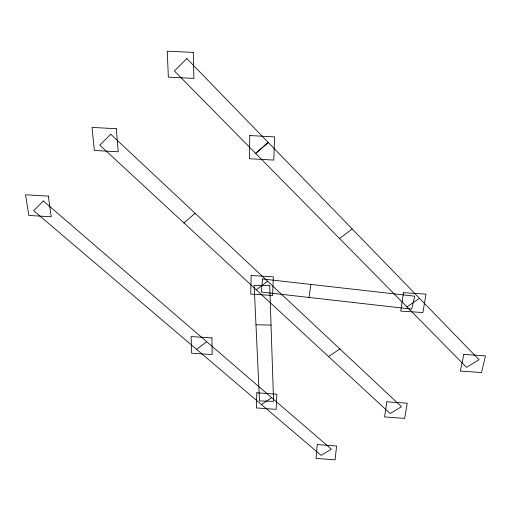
<?xml version="1.0" encoding="UTF-8"?>
<svg xmlns="http://www.w3.org/2000/svg" width="511" height="511" viewBox="0 0 511 511"><rect width="100%" height="100%" fill="white"/><g stroke="black" fill="none" stroke-linecap="round" stroke-linejoin="round"><path stroke-width="0.77" d="M309.046 297.459L310.886 284.435M183.954 222.937L195.138 213.311M256.318 289.826L267.604 281.222M339.553 238.509L352.207 228.979M196.582 349.352L206.731 341.738M328.541 356.589L339.879 348.949M261.434 404.546L271.66 397.679M406.909 306.843L419.537 298.354M255.979 324.798L271.041 325.073M249.796 135.549L249.4 158.723L273.775 160.071L274.599 136.884L249.796 135.549M251.118 275.474L250.748 294.074L272.606 295.473L273.328 276.866L251.118 275.474M256.797 392.793L256.375 407.944L276.138 409.356L276.834 394.205L256.797 392.793M317.267 444.576L316.047 458.424L335.095 459.836L336.583 445.994L317.267 444.576M262.597 278.974L261.293 292.043L411.687 309.104L414.689 296.182L262.597 278.974M386.84 401.787L384.566 416.938L404.661 418.375L407.229 403.224L386.84 401.787M403.505 292.707L400.745 311.103L422.891 312.528L426.008 294.132L403.505 292.707M463.867 354.417L460.315 371.082L481.573 372.525L485.45 355.867L463.867 354.417M186.854 58.593L174.398 70.946L255.609 153.345L268.211 142.422L186.854 58.593M43.39 201.015L33.637 210.679L321.125 455.352L331.39 449.137L43.39 201.015M110.753 134.233L99.773 145.118L390.168 413.552L401.493 406.692L110.753 134.233M268.294 142.512L255.698 153.434L466.524 367.326L479.088 359.718L268.294 142.512M269.731 285.655L254.159 285.432L259.499 400.943L273.57 401.314L269.731 285.655M193.273 52.422L167.25 51.164L168.355 77.123L193.899 78.407L193.273 52.422M116.323 128.715L92.025 127.405L94.363 150.483L118.239 151.799L116.323 128.715M48.328 196.115L25.55 194.787L28.827 215.45L51.241 216.785L48.328 196.115M211.944 337.95L191.114 336.551L191.644 353.184L212.167 354.583L211.944 337.95"/></g></svg>
